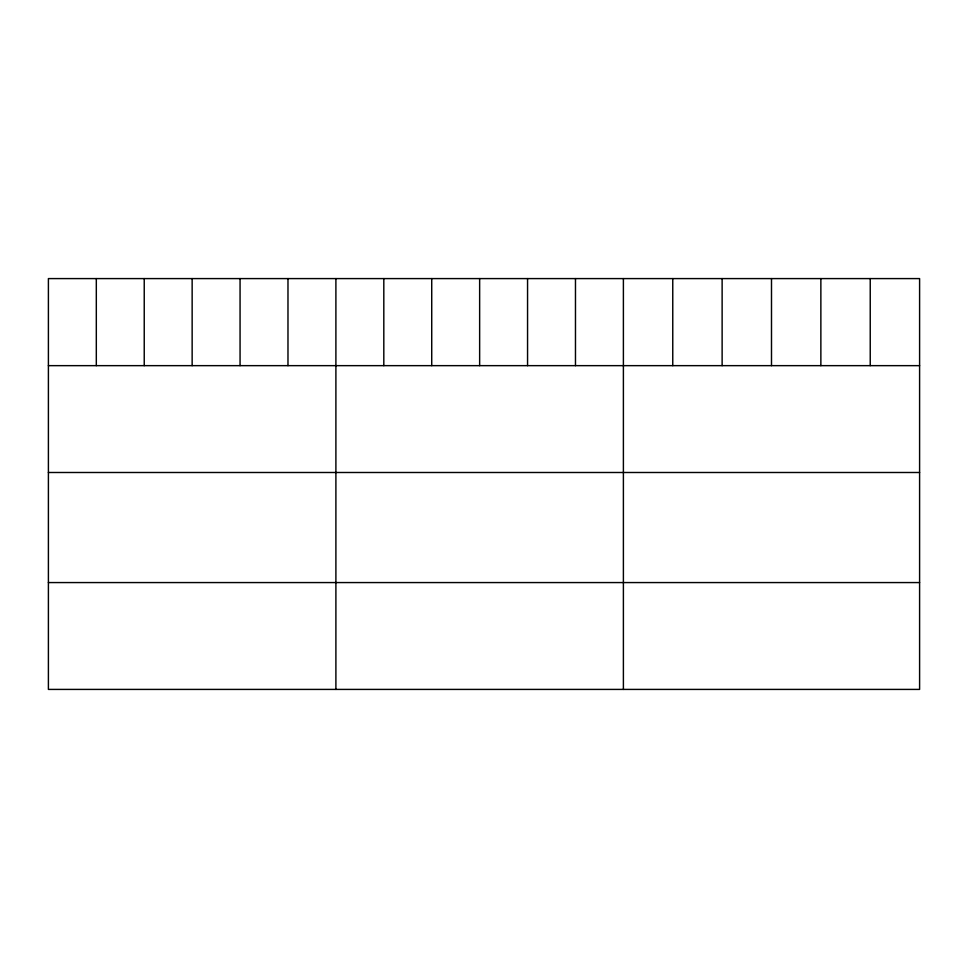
<?xml version="1.0" encoding="UTF-8"?>
<svg xmlns="http://www.w3.org/2000/svg" width="968" height="968" viewBox="0 0 968 968"><rect width="100%" height="100%" fill="white"/><g stroke="black" fill="none" stroke-linecap="round" stroke-linejoin="round"><path stroke-width="1.45" d="M919.6 365.65L919.6 689.41L48.4 689.41L48.4 278.59L919.6 278.59L919.6 365.65L48.4 365.65M48.4 472.493L919.6 472.493M48.4 582.567L919.6 582.567M870.232 278.59L870.232 365.65M820.864 278.59L820.864 365.65M771.496 278.59L771.496 365.65M722.128 278.59L722.128 365.65M672.76 278.59L672.76 365.65M623.392 278.59L623.392 689.41M575.476 278.59L575.476 365.65M527.56 278.59L527.56 365.65M479.644 278.59L479.644 365.65M431.728 278.59L431.728 365.65M383.812 278.59L383.812 365.65M335.896 278.59L335.896 689.41M287.98 278.59L287.98 365.65M240.064 278.59L240.064 365.65M192.148 278.59L192.148 365.65M144.232 278.59L144.232 365.65M96.316 278.59L96.316 365.65"/></g></svg>
